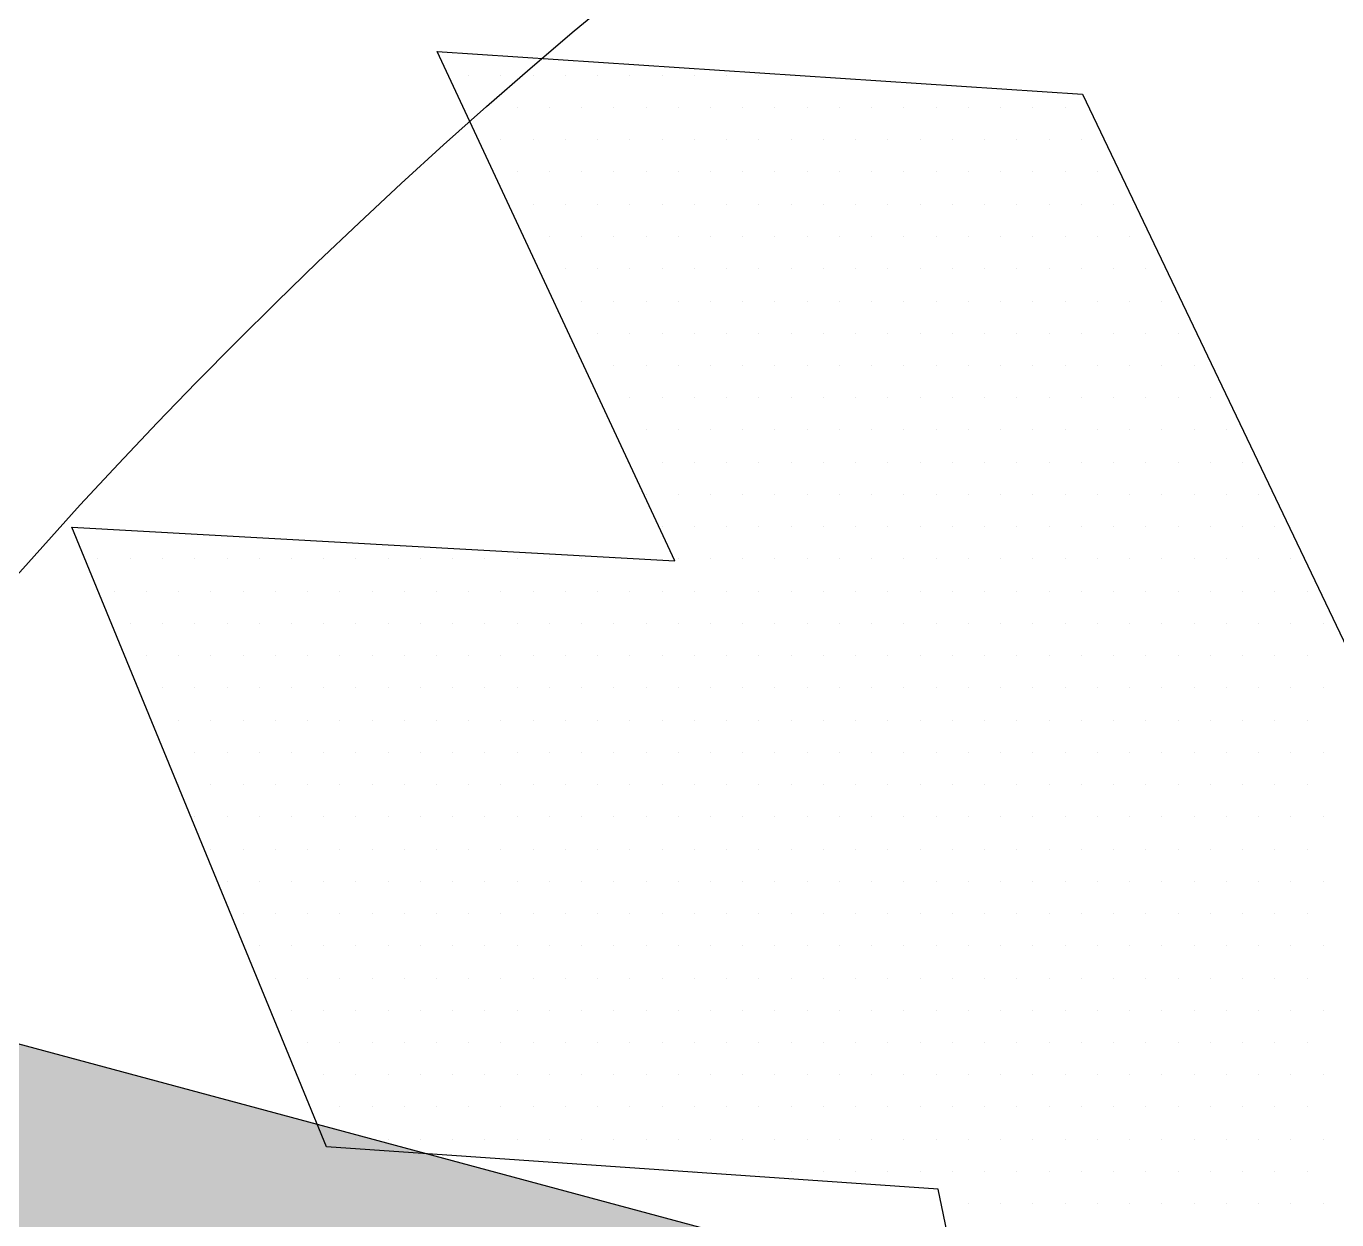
# Model space of a CAD drawing. Header units: metres. Extents: x 9606 to 9900, y 4805 to 4952.
# Drawn here: x 9831.277 to 9831.7245, y 4846.5648 to 4846.9723 of the extents above; entities that cross this region are included whole.
import ezdxf

# ---------------------------------------------------------------- set-up
doc = ezdxf.new("R2010")
doc.units = ezdxf.units.M
doc.header["$LTSCALE"] = 2
doc.linetypes.add('CACHEX2', pattern=[0.75, 0.5, -0.25])
for name, color, linetype in [('CARTOUCHE', 7, 'Continuous'), ('LOGO', 4, 'Continuous'), ('rosace', 7, 'Continuous')]:
    doc.layers.add(name, color=color, linetype=linetype)

# ---------------------------------------------------------------- blocks, each defined once
blk = doc.blocks.new('A$C715108E3')
at = {"layer": 'LOGO', "color": 131}
for p, q in [((-15.6293, -5.0748), (-15.6293, -5.0748)), ((-15.5699, -5.0748), (-15.5699, -5.0748)), ((-15.4785, -5.0748), (-15.4785, -5.0748)), ((-15.3868, -5.0748), (-15.3868, -5.0748)), ((-15.2948, -5.0748), (-15.2948, -5.0748)), ((-15.203, -5.0748), (-15.203, -5.0748)), ((-15.1115, -5.0748), (-15.1115, -5.0748)), ((-15.0197, -5.0748), (-15.0197, -5.0748)), ((-14.9278, -5.0748), (-14.9278, -5.0748)), ((-14.8364, -5.0748), (-14.8364, -5.0748)), ((-14.7445, -5.0748), (-14.7445, -5.0748)), ((-14.6527, -5.0748), (-14.6527, -5.0748)), ((-15.586, -5.1674), (-15.586, -5.1674)), ((-15.5244, -5.1674), (-15.5244, -5.1674)), ((-15.4324, -5.1674), (-15.4324, -5.1674)), ((-15.3411, -5.1674), (-15.3411, -5.1674)), ((-15.2491, -5.1674), (-15.2491, -5.1674)), ((-15.1572, -5.1674), (-15.1572, -5.1674)), ((-15.0654, -5.1674), (-15.0654, -5.1674)), ((-14.9739, -5.1674), (-14.9739, -5.1674)), ((-14.8821, -5.1674), (-14.8821, -5.1674)), ((-14.7903, -5.1674), (-14.7903, -5.1674)), ((-14.6988, -5.1674), (-14.6988, -5.1674)), ((-14.6068, -5.1674), (-14.6068, -5.1674)), ((-14.5152, -5.1674), (-14.5152, -5.1674)), ((-14.4237, -5.1674), (-14.4237, -5.1674)), ((-14.3319, -5.1674), (-14.3319, -5.1674)), ((-14.24, -5.1674), (-14.24, -5.1674)), ((-14.148, -5.1674), (-14.148, -5.1674)), ((-14.0567, -5.1674), (-14.0567, -5.1674)), ((-13.9647, -5.1674), (-13.9647, -5.1674)), ((-13.8727, -5.1674), (-13.8727, -5.1674)), ((-15.5433, -5.2586), (-15.5433, -5.2586)), ((-15.4785, -5.2586), (-15.4785, -5.2586)), ((-15.3868, -5.2586), (-15.3868, -5.2586)), ((-15.2948, -5.2586), (-15.2948, -5.2586)), ((-15.203, -5.2586), (-15.203, -5.2586)), ((-15.1115, -5.2586), (-15.1115, -5.2586)), ((-15.0197, -5.2586), (-15.0197, -5.2586)), ((-14.9278, -5.2586), (-14.9278, -5.2586)), ((-14.8364, -5.2586), (-14.8364, -5.2586)), ((-14.7445, -5.2586), (-14.7445, -5.2586)), ((-14.6527, -5.2586), (-14.6527, -5.2586)), ((-14.5613, -5.2586), (-14.5613, -5.2586)), ((-14.4694, -5.2586), (-14.4694, -5.2586)), ((-14.3776, -5.2586), (-14.3776, -5.2586)), ((-14.2859, -5.2586), (-14.2859, -5.2586)), ((-14.1943, -5.2586), (-14.1943, -5.2586)), ((-14.1023, -5.2586), (-14.1023, -5.2586)), ((-14.0103, -5.2586), (-14.0103, -5.2586)), ((-13.919, -5.2586), (-13.919, -5.2586)), ((-13.827, -5.2586), (-13.827, -5.2586)), ((-15.5009, -5.3499), (-15.5009, -5.3499)), ((-15.4324, -5.3499), (-15.4324, -5.3499)), ((-15.3411, -5.3499), (-15.3411, -5.3499)), ((-15.2491, -5.3499), (-15.2491, -5.3499)), ((-15.1572, -5.3499), (-15.1572, -5.3499)), ((-15.0654, -5.3499), (-15.0654, -5.3499)), ((-14.9739, -5.3499), (-14.9739, -5.3499)), ((-14.8821, -5.3499), (-14.8821, -5.3499)), ((-14.7903, -5.3499), (-14.7903, -5.3499)), ((-14.6988, -5.3499), (-14.6988, -5.3499)), ((-14.6068, -5.3499), (-14.6068, -5.3499)), ((-14.5152, -5.3499), (-14.5152, -5.3499)), ((-14.4237, -5.3499), (-14.4237, -5.3499)), ((-14.3319, -5.3499), (-14.3319, -5.3499)), ((-14.24, -5.3499), (-14.24, -5.3499)), ((-14.148, -5.3499), (-14.148, -5.3499)), ((-14.0567, -5.3499), (-14.0567, -5.3499)), ((-13.9647, -5.3499), (-13.9647, -5.3499)), ((-13.8727, -5.3499), (-13.8727, -5.3499)), ((-13.7814, -5.3499), (-13.7814, -5.3499)), ((-15.4578, -5.4423), (-15.4578, -5.4423)), ((-15.3868, -5.4423), (-15.3868, -5.4423)), ((-15.2948, -5.4423), (-15.2948, -5.4423)), ((-15.203, -5.4423), (-15.203, -5.4423)), ((-15.1115, -5.4423), (-15.1115, -5.4423)), ((-15.0197, -5.4423), (-15.0197, -5.4423)), ((-14.9278, -5.4423), (-14.9278, -5.4423)), ((-14.8364, -5.4423), (-14.8364, -5.4423)), ((-14.7445, -5.4423), (-14.7445, -5.4423)), ((-14.6527, -5.4423), (-14.6527, -5.4423)), ((-14.5613, -5.4423), (-14.5613, -5.4423)), ((-14.4694, -5.4423), (-14.4694, -5.4423)), ((-14.3776, -5.4423), (-14.3776, -5.4423)), ((-14.2859, -5.4423), (-14.2859, -5.4423)), ((-14.1943, -5.4423), (-14.1943, -5.4423)), ((-14.1023, -5.4423), (-14.1023, -5.4423)), ((-14.0103, -5.4423), (-14.0103, -5.4423)), ((-13.919, -5.4423), (-13.919, -5.4423)), ((-13.827, -5.4423), (-13.827, -5.4423)), ((-13.7351, -5.4423), (-13.7351, -5.4423)), ((-15.4151, -5.5336), (-15.4151, -5.5336)), ((-15.3411, -5.5336), (-15.3411, -5.5336)), ((-15.2491, -5.5336), (-15.2491, -5.5336)), ((-15.1572, -5.5336), (-15.1572, -5.5336)), ((-15.0654, -5.5336), (-15.0654, -5.5336)), ((-14.9739, -5.5336), (-14.9739, -5.5336)), ((-14.8821, -5.5336), (-14.8821, -5.5336)), ((-14.7903, -5.5336), (-14.7903, -5.5336)), ((-14.6988, -5.5336), (-14.6988, -5.5336)), ((-14.6068, -5.5336), (-14.6068, -5.5336)), ((-14.5152, -5.5336), (-14.5152, -5.5336)), ((-14.4237, -5.5336), (-14.4237, -5.5336)), ((-14.3319, -5.5336), (-14.3319, -5.5336)), ((-14.24, -5.5336), (-14.24, -5.5336)), ((-14.148, -5.5336), (-14.148, -5.5336)), ((-14.0567, -5.5336), (-14.0567, -5.5336)), ((-13.9647, -5.5336), (-13.9647, -5.5336)), ((-13.8727, -5.5336), (-13.8727, -5.5336)), ((-13.7814, -5.5336), (-13.7814, -5.5336)), ((-13.6894, -5.5336), (-13.6894, -5.5336)), ((-15.3722, -5.625), (-15.3722, -5.625)), ((-15.2948, -5.625), (-15.2948, -5.625)), ((-15.203, -5.625), (-15.203, -5.625)), ((-15.1115, -5.625), (-15.1115, -5.625)), ((-15.0197, -5.625), (-15.0197, -5.625)), ((-14.9278, -5.625), (-14.9278, -5.625)), ((-14.8364, -5.625), (-14.8364, -5.625)), ((-14.7445, -5.625), (-14.7445, -5.625)), ((-14.6527, -5.625), (-14.6527, -5.625)), ((-14.5613, -5.625), (-14.5613, -5.625)), ((-14.4694, -5.625), (-14.4694, -5.625)), ((-14.3776, -5.625), (-14.3776, -5.625)), ((-14.2859, -5.625), (-14.2859, -5.625)), ((-14.1943, -5.625), (-14.1943, -5.625)), ((-14.1023, -5.625), (-14.1023, -5.625)), ((-14.0103, -5.625), (-14.0103, -5.625)), ((-13.919, -5.625), (-13.919, -5.625)), ((-13.827, -5.625), (-13.827, -5.625)), ((-13.7351, -5.625), (-13.7351, -5.625)), ((-13.6439, -5.625), (-13.6439, -5.625)), ((-15.3296, -5.7176), (-15.3296, -5.7176)), ((-15.2491, -5.7176), (-15.2491, -5.7176)), ((-15.1572, -5.7176), (-15.1572, -5.7176)), ((-15.0654, -5.7176), (-15.0654, -5.7176)), ((-14.9739, -5.7176), (-14.9739, -5.7176)), ((-14.8821, -5.7176), (-14.8821, -5.7176)), ((-14.7903, -5.7176), (-14.7903, -5.7176)), ((-14.6988, -5.7176), (-14.6988, -5.7176)), ((-14.6068, -5.7176), (-14.6068, -5.7176)), ((-14.5152, -5.7176), (-14.5152, -5.7176)), ((-14.4237, -5.7176), (-14.4237, -5.7176)), ((-14.3319, -5.7176), (-14.3319, -5.7176)), ((-14.24, -5.7176), (-14.24, -5.7176)), ((-14.148, -5.7176), (-14.148, -5.7176)), ((-14.0567, -5.7176), (-14.0567, -5.7176)), ((-13.9647, -5.7176), (-13.9647, -5.7176)), ((-13.8727, -5.7176), (-13.8727, -5.7176)), ((-13.7814, -5.7176), (-13.7814, -5.7176)), ((-13.6894, -5.7176), (-13.6894, -5.7176)), ((-13.5976, -5.7176), (-13.5976, -5.7176)), ((-15.2865, -5.8089), (-15.2865, -5.8089)), ((-15.203, -5.8089), (-15.203, -5.8089)), ((-15.1115, -5.8089), (-15.1115, -5.8089)), ((-15.0197, -5.8089), (-15.0197, -5.8089)), ((-14.9278, -5.8089), (-14.9278, -5.8089)), ((-14.8364, -5.8089), (-14.8364, -5.8089)), ((-14.7445, -5.8089), (-14.7445, -5.8089)), ((-14.6527, -5.8089), (-14.6527, -5.8089)), ((-14.5613, -5.8089), (-14.5613, -5.8089)), ((-14.4694, -5.8089), (-14.4694, -5.8089)), ((-14.3776, -5.8089), (-14.3776, -5.8089)), ((-14.2859, -5.8089), (-14.2859, -5.8089)), ((-14.1943, -5.8089), (-14.1943, -5.8089)), ((-14.1023, -5.8089), (-14.1023, -5.8089)), ((-14.0103, -5.8089), (-14.0103, -5.8089)), ((-13.919, -5.8089), (-13.919, -5.8089)), ((-13.827, -5.8089), (-13.827, -5.8089)), ((-13.7351, -5.8089), (-13.7351, -5.8089)), ((-13.6439, -5.8089), (-13.6439, -5.8089)), ((-13.5518, -5.8089), (-13.5518, -5.8089)), ((-15.2438, -5.9005), (-15.2438, -5.9005)), ((-15.1572, -5.9005), (-15.1572, -5.9005)), ((-15.0654, -5.9005), (-15.0654, -5.9005)), ((-14.9739, -5.9005), (-14.9739, -5.9005)), ((-14.8821, -5.9005), (-14.8821, -5.9005)), ((-14.7903, -5.9005), (-14.7903, -5.9005)), ((-14.6988, -5.9005), (-14.6988, -5.9005)), ((-14.6068, -5.9005), (-14.6068, -5.9005)), ((-14.5152, -5.9005), (-14.5152, -5.9005)), ((-14.4237, -5.9005), (-14.4237, -5.9005)), ((-14.3319, -5.9005), (-14.3319, -5.9005)), ((-14.24, -5.9005), (-14.24, -5.9005)), ((-14.148, -5.9005), (-14.148, -5.9005)), ((-14.0567, -5.9005), (-14.0567, -5.9005)), ((-13.9647, -5.9005), (-13.9647, -5.9005)), ((-13.8727, -5.9005), (-13.8727, -5.9005)), ((-13.7814, -5.9005), (-13.7814, -5.9005)), ((-13.6894, -5.9005), (-13.6894, -5.9005)), ((-13.5976, -5.9005), (-13.5976, -5.9005)), ((-13.5061, -5.9005), (-13.5061, -5.9005)), ((-15.2007, -5.9927), (-15.2007, -5.9927)), ((-15.1115, -5.9927), (-15.1115, -5.9927)), ((-15.0197, -5.9927), (-15.0197, -5.9927)), ((-14.9278, -5.9927), (-14.9278, -5.9927)), ((-14.8364, -5.9927), (-14.8364, -5.9927)), ((-14.7445, -5.9927), (-14.7445, -5.9927)), ((-14.6527, -5.9927), (-14.6527, -5.9927)), ((-14.5613, -5.9927), (-14.5613, -5.9927)), ((-14.4694, -5.9927), (-14.4694, -5.9927)), ((-14.3776, -5.9927), (-14.3776, -5.9927)), ((-14.2859, -5.9927), (-14.2859, -5.9927)), ((-14.1943, -5.9927), (-14.1943, -5.9927)), ((-14.1023, -5.9927), (-14.1023, -5.9927)), ((-14.0103, -5.9927), (-14.0103, -5.9927)), ((-13.919, -5.9927), (-13.919, -5.9927)), ((-13.827, -5.9927), (-13.827, -5.9927)), ((-13.7351, -5.9927), (-13.7351, -5.9927)), ((-13.6439, -5.9927), (-13.6439, -5.9927)), ((-13.5518, -5.9927), (-13.5518, -5.9927)), ((-13.46, -5.9927), (-13.46, -5.9927)), ((-15.1584, -6.0842), (-15.1584, -6.0842)), ((-15.1572, -6.0842), (-15.1572, -6.0842)), ((-15.0654, -6.0842), (-15.0654, -6.0842)), ((-14.9739, -6.0842), (-14.9739, -6.0842)), ((-14.8821, -6.0842), (-14.8821, -6.0842)), ((-14.7903, -6.0842), (-14.7903, -6.0842)), ((-14.6988, -6.0842), (-14.6988, -6.0842)), ((-14.6068, -6.0842), (-14.6068, -6.0842)), ((-14.5152, -6.0842), (-14.5152, -6.0842)), ((-14.4237, -6.0842), (-14.4237, -6.0842)), ((-14.3319, -6.0842), (-14.3319, -6.0842)), ((-14.24, -6.0842), (-14.24, -6.0842)), ((-14.148, -6.0842), (-14.148, -6.0842)), ((-14.0567, -6.0842), (-14.0567, -6.0842)), ((-13.9647, -6.0842), (-13.9647, -6.0842)), ((-13.8727, -6.0842), (-13.8727, -6.0842)), ((-13.7814, -6.0842), (-13.7814, -6.0842)), ((-13.6894, -6.0842), (-13.6894, -6.0842)), ((-13.5976, -6.0842), (-13.5976, -6.0842)), ((-13.5061, -6.0842), (-13.5061, -6.0842)), ((-13.4143, -6.0842), (-13.4143, -6.0842)), ((-15.1154, -6.1755), (-15.1154, -6.1755)), ((-15.1115, -6.1755), (-15.1115, -6.1755)), ((-15.0197, -6.1755), (-15.0197, -6.1755)), ((-14.9278, -6.1755), (-14.9278, -6.1755)), ((-14.8364, -6.1755), (-14.8364, -6.1755)), ((-14.7445, -6.1755), (-14.7445, -6.1755)), ((-14.6527, -6.1755), (-14.6527, -6.1755)), ((-14.5613, -6.1755), (-14.5613, -6.1755)), ((-14.4694, -6.1755), (-14.4694, -6.1755)), ((-14.3776, -6.1755), (-14.3776, -6.1755)), ((-14.2859, -6.1755), (-14.2859, -6.1755)), ((-14.1943, -6.1755), (-14.1943, -6.1755)), ((-14.1023, -6.1755), (-14.1023, -6.1755)), ((-14.0103, -6.1755), (-14.0103, -6.1755)), ((-13.919, -6.1755), (-13.919, -6.1755)), ((-13.827, -6.1755), (-13.827, -6.1755)), ((-13.7351, -6.1755), (-13.7351, -6.1755)), ((-13.6439, -6.1755), (-13.6439, -6.1755)), ((-13.5518, -6.1755), (-13.5518, -6.1755)), ((-13.46, -6.1755), (-13.46, -6.1755)), ((-13.3686, -6.1755), (-13.3686, -6.1755)), ((-15.0725, -6.2678), (-15.0725, -6.2678)), ((-15.0654, -6.2678), (-15.0654, -6.2678)), ((-14.9739, -6.2678), (-14.9739, -6.2678)), ((-14.8821, -6.2678), (-14.8821, -6.2678)), ((-14.7903, -6.2678), (-14.7903, -6.2678)), ((-14.6988, -6.2678), (-14.6988, -6.2678)), ((-14.6068, -6.2678), (-14.6068, -6.2678)), ((-14.5152, -6.2678), (-14.5152, -6.2678)), ((-14.4237, -6.2678), (-14.4237, -6.2678)), ((-14.3319, -6.2678), (-14.3319, -6.2678)), ((-14.24, -6.2678), (-14.24, -6.2678)), ((-14.148, -6.2678), (-14.148, -6.2678)), ((-14.0567, -6.2678), (-14.0567, -6.2678)), ((-13.9647, -6.2678), (-13.9647, -6.2678)), ((-13.8727, -6.2678), (-13.8727, -6.2678)), ((-13.7814, -6.2678), (-13.7814, -6.2678)), ((-13.6894, -6.2678), (-13.6894, -6.2678)), ((-13.5976, -6.2678), (-13.5976, -6.2678)), ((-13.5061, -6.2678), (-13.5061, -6.2678)), ((-13.4143, -6.2678), (-13.4143, -6.2678)), ((-13.3225, -6.2678), (-13.3225, -6.2678)), ((-15.0294, -6.3593), (-15.0294, -6.3593)), ((-15.0197, -6.3593), (-15.0197, -6.3593)), ((-14.9278, -6.3593), (-14.9278, -6.3593)), ((-14.8364, -6.3593), (-14.8364, -6.3593)), ((-14.7445, -6.3593), (-14.7445, -6.3593)), ((-14.6527, -6.3593), (-14.6527, -6.3593)), ((-14.5613, -6.3593), (-14.5613, -6.3593)), ((-14.4694, -6.3593), (-14.4694, -6.3593)), ((-14.3776, -6.3593), (-14.3776, -6.3593)), ((-14.2859, -6.3593), (-14.2859, -6.3593)), ((-14.1943, -6.3593), (-14.1943, -6.3593)), ((-14.1023, -6.3593), (-14.1023, -6.3593)), ((-14.0103, -6.3593), (-14.0103, -6.3593)), ((-13.919, -6.3593), (-13.919, -6.3593)), ((-13.827, -6.3593), (-13.827, -6.3593)), ((-13.7351, -6.3593), (-13.7351, -6.3593)), ((-13.6439, -6.3593), (-13.6439, -6.3593)), ((-13.5518, -6.3593), (-13.5518, -6.3593)), ((-13.46, -6.3593), (-13.46, -6.3593)), ((-13.3686, -6.3593), (-13.3686, -6.3593)), ((-13.2767, -6.3593), (-13.2767, -6.3593)), ((-16.6625, -6.4506), (-16.6625, -6.4506)), ((-16.625, -6.4506), (-16.625, -6.4506)), ((-16.5336, -6.4506), (-16.5336, -6.4506)), ((-16.4418, -6.4506), (-16.4418, -6.4506)), ((-16.3497, -6.4506), (-16.3497, -6.4506)), ((-16.2577, -6.4506), (-16.2577, -6.4506)), ((-16.1666, -6.4506), (-16.1666, -6.4506)), ((-16.0746, -6.4506), (-16.0746, -6.4506)), ((-15.983, -6.4506), (-15.983, -6.4506)), ((-15.8913, -6.4506), (-15.8913, -6.4506)), ((-15.7997, -6.4506), (-15.7997, -6.4506)), ((-15.7077, -6.4506), (-15.7077, -6.4506)), ((-15.616, -6.4506), (-15.616, -6.4506)), ((-15.5244, -6.4506), (-15.5244, -6.4506)), ((-15.4324, -6.4506), (-15.4324, -6.4506)), ((-15.3411, -6.4506), (-15.3411, -6.4506)), ((-15.2491, -6.4506), (-15.2491, -6.4506)), ((-15.1572, -6.4506), (-15.1572, -6.4506)), ((-14.9863, -6.4506), (-14.9863, -6.4506)), ((-14.9739, -6.4506), (-14.9739, -6.4506)), ((-14.8821, -6.4506), (-14.8821, -6.4506)), ((-14.7903, -6.4506), (-14.7903, -6.4506)), ((-14.6988, -6.4506), (-14.6988, -6.4506)), ((-14.6068, -6.4506), (-14.6068, -6.4506)), ((-14.5152, -6.4506), (-14.5152, -6.4506)), ((-14.4237, -6.4506), (-14.4237, -6.4506)), ((-14.3319, -6.4506), (-14.3319, -6.4506)), ((-14.24, -6.4506), (-14.24, -6.4506)), ((-14.148, -6.4506), (-14.148, -6.4506)), ((-14.0567, -6.4506), (-14.0567, -6.4506)), ((-13.9647, -6.4506), (-13.9647, -6.4506)), ((-13.8727, -6.4506), (-13.8727, -6.4506)), ((-13.7814, -6.4506), (-13.7814, -6.4506)), ((-13.6894, -6.4506), (-13.6894, -6.4506)), ((-13.5976, -6.4506), (-13.5976, -6.4506)), ((-13.5061, -6.4506), (-13.5061, -6.4506)), ((-13.4143, -6.4506), (-13.4143, -6.4506)), ((-13.3225, -6.4506), (-13.3225, -6.4506)), ((-13.231, -6.4506), (-13.231, -6.4506)), ((-16.6243, -6.5432), (-16.6243, -6.5432)), ((-16.5793, -6.5432), (-16.5793, -6.5432)), ((-16.4875, -6.5432), (-16.4875, -6.5432)), ((-16.3955, -6.5432), (-16.3955, -6.5432)), ((-16.3042, -6.5432), (-16.3042, -6.5432)), ((-16.2122, -6.5432), (-16.2122, -6.5432)), ((-16.1205, -6.5432), (-16.1205, -6.5432)), ((-16.0289, -6.5432), (-16.0289, -6.5432)), ((-15.9369, -6.5432), (-15.9369, -6.5432)), ((-15.8452, -6.5432), (-15.8452, -6.5432)), ((-15.7536, -6.5432), (-15.7536, -6.5432)), ((-15.6619, -6.5432), (-15.6619, -6.5432)), ((-15.5699, -6.5432), (-15.5699, -6.5432)), ((-15.4785, -6.5432), (-15.4785, -6.5432)), ((-15.3868, -6.5432), (-15.3868, -6.5432)), ((-15.2948, -6.5432), (-15.2948, -6.5432)), ((-15.203, -6.5432), (-15.203, -6.5432)), ((-15.1115, -6.5432), (-15.1115, -6.5432)), ((-15.0197, -6.5432), (-15.0197, -6.5432)), ((-14.9278, -6.5432), (-14.9278, -6.5432)), ((-14.8364, -6.5432), (-14.8364, -6.5432)), ((-14.7445, -6.5432), (-14.7445, -6.5432)), ((-14.6527, -6.5432), (-14.6527, -6.5432)), ((-14.5613, -6.5432), (-14.5613, -6.5432)), ((-14.4694, -6.5432), (-14.4694, -6.5432)), ((-14.3776, -6.5432), (-14.3776, -6.5432)), ((-14.2859, -6.5432), (-14.2859, -6.5432)), ((-14.1943, -6.5432), (-14.1943, -6.5432)), ((-14.1023, -6.5432), (-14.1023, -6.5432)), ((-14.0103, -6.5432), (-14.0103, -6.5432)), ((-13.919, -6.5432), (-13.919, -6.5432)), ((-13.827, -6.5432), (-13.827, -6.5432)), ((-13.7351, -6.5432), (-13.7351, -6.5432)), ((-13.6439, -6.5432), (-13.6439, -6.5432)), ((-13.5518, -6.5432), (-13.5518, -6.5432)), ((-13.46, -6.5432), (-13.46, -6.5432)), ((-13.3686, -6.5432), (-13.3686, -6.5432)), ((-13.2767, -6.5432), (-13.2767, -6.5432)), ((-13.1849, -6.5432), (-13.1849, -6.5432)), ((-16.5868, -6.6344), (-16.5868, -6.6344)), ((-16.5336, -6.6344), (-16.5336, -6.6344)), ((-16.4418, -6.6344), (-16.4418, -6.6344)), ((-16.3497, -6.6344), (-16.3497, -6.6344)), ((-16.2577, -6.6344), (-16.2577, -6.6344)), ((-16.1666, -6.6344), (-16.1666, -6.6344)), ((-16.0746, -6.6344), (-16.0746, -6.6344)), ((-15.983, -6.6344), (-15.983, -6.6344)), ((-15.8913, -6.6344), (-15.8913, -6.6344)), ((-15.7997, -6.6344), (-15.7997, -6.6344)), ((-15.7077, -6.6344), (-15.7077, -6.6344)), ((-15.616, -6.6344), (-15.616, -6.6344)), ((-15.5244, -6.6344), (-15.5244, -6.6344)), ((-15.4324, -6.6344), (-15.4324, -6.6344)), ((-15.3411, -6.6344), (-15.3411, -6.6344)), ((-15.2491, -6.6344), (-15.2491, -6.6344)), ((-15.1572, -6.6344), (-15.1572, -6.6344)), ((-15.0654, -6.6344), (-15.0654, -6.6344)), ((-14.9739, -6.6344), (-14.9739, -6.6344)), ((-14.8821, -6.6344), (-14.8821, -6.6344)), ((-14.7903, -6.6344), (-14.7903, -6.6344)), ((-14.6988, -6.6344), (-14.6988, -6.6344)), ((-14.6068, -6.6344), (-14.6068, -6.6344)), ((-14.5152, -6.6344), (-14.5152, -6.6344)), ((-14.4237, -6.6344), (-14.4237, -6.6344)), ((-14.3319, -6.6344), (-14.3319, -6.6344)), ((-14.24, -6.6344), (-14.24, -6.6344)), ((-14.148, -6.6344), (-14.148, -6.6344)), ((-14.0567, -6.6344), (-14.0567, -6.6344)), ((-13.9647, -6.6344), (-13.9647, -6.6344)), ((-13.8727, -6.6344), (-13.8727, -6.6344)), ((-13.7814, -6.6344), (-13.7814, -6.6344)), ((-13.6894, -6.6344), (-13.6894, -6.6344)), ((-13.5976, -6.6344), (-13.5976, -6.6344)), ((-13.5061, -6.6344), (-13.5061, -6.6344)), ((-13.4143, -6.6344), (-13.4143, -6.6344)), ((-13.3225, -6.6344), (-13.3225, -6.6344)), ((-13.231, -6.6344), (-13.231, -6.6344)), ((-13.1392, -6.6344), (-13.1392, -6.6344)), ((-16.5493, -6.7259), (-16.5493, -6.7259)), ((-16.4875, -6.7259), (-16.4875, -6.7259)), ((-16.3955, -6.7259), (-16.3955, -6.7259)), ((-16.3042, -6.7259), (-16.3042, -6.7259)), ((-16.2122, -6.7259), (-16.2122, -6.7259)), ((-16.1205, -6.7259), (-16.1205, -6.7259)), ((-16.0289, -6.7259), (-16.0289, -6.7259)), ((-15.9369, -6.7259), (-15.9369, -6.7259)), ((-15.8452, -6.7259), (-15.8452, -6.7259)), ((-15.7536, -6.7259), (-15.7536, -6.7259)), ((-15.6619, -6.7259), (-15.6619, -6.7259)), ((-15.5699, -6.7259), (-15.5699, -6.7259)), ((-15.4785, -6.7259), (-15.4785, -6.7259)), ((-15.3868, -6.7259), (-15.3868, -6.7259)), ((-15.2948, -6.7259), (-15.2948, -6.7259)), ((-15.203, -6.7259), (-15.203, -6.7259)), ((-15.1115, -6.7259), (-15.1115, -6.7259)), ((-15.0197, -6.7259), (-15.0197, -6.7259)), ((-14.9278, -6.7259), (-14.9278, -6.7259)), ((-14.8364, -6.7259), (-14.8364, -6.7259)), ((-14.7445, -6.7259), (-14.7445, -6.7259)), ((-14.6527, -6.7259), (-14.6527, -6.7259)), ((-14.5613, -6.7259), (-14.5613, -6.7259)), ((-14.4694, -6.7259), (-14.4694, -6.7259)), ((-14.3776, -6.7259), (-14.3776, -6.7259)), ((-14.2859, -6.7259), (-14.2859, -6.7259)), ((-14.1943, -6.7259), (-14.1943, -6.7259)), ((-14.1023, -6.7259), (-14.1023, -6.7259)), ((-14.0103, -6.7259), (-14.0103, -6.7259)), ((-13.919, -6.7259), (-13.919, -6.7259)), ((-13.827, -6.7259), (-13.827, -6.7259)), ((-13.7351, -6.7259), (-13.7351, -6.7259)), ((-13.6439, -6.7259), (-13.6439, -6.7259)), ((-13.5518, -6.7259), (-13.5518, -6.7259)), ((-13.46, -6.7259), (-13.46, -6.7259)), ((-13.3686, -6.7259), (-13.3686, -6.7259)), ((-13.2767, -6.7259), (-13.2767, -6.7259)), ((-13.1849, -6.7259), (-13.1849, -6.7259)), ((-16.5115, -6.8181), (-16.5115, -6.8181)), ((-16.4418, -6.8181), (-16.4418, -6.8181)), ((-16.3497, -6.8181), (-16.3497, -6.8181)), ((-16.2577, -6.8181), (-16.2577, -6.8181)), ((-16.1666, -6.8181), (-16.1666, -6.8181)), ((-16.0746, -6.8181), (-16.0746, -6.8181)), ((-15.983, -6.8181), (-15.983, -6.8181)), ((-15.8913, -6.8181), (-15.8913, -6.8181)), ((-15.7997, -6.8181), (-15.7997, -6.8181)), ((-15.7077, -6.8181), (-15.7077, -6.8181)), ((-15.616, -6.8181), (-15.616, -6.8181)), ((-15.5244, -6.8181), (-15.5244, -6.8181)), ((-15.4324, -6.8181), (-15.4324, -6.8181)), ((-15.3411, -6.8181), (-15.3411, -6.8181)), ((-15.2491, -6.8181), (-15.2491, -6.8181)), ((-15.1572, -6.8181), (-15.1572, -6.8181)), ((-15.0654, -6.8181), (-15.0654, -6.8181)), ((-14.9739, -6.8181), (-14.9739, -6.8181)), ((-14.8821, -6.8181), (-14.8821, -6.8181)), ((-14.7903, -6.8181), (-14.7903, -6.8181)), ((-14.6988, -6.8181), (-14.6988, -6.8181)), ((-14.6068, -6.8181), (-14.6068, -6.8181)), ((-14.5152, -6.8181), (-14.5152, -6.8181)), ((-14.4237, -6.8181), (-14.4237, -6.8181)), ((-14.3319, -6.8181), (-14.3319, -6.8181)), ((-14.24, -6.8181), (-14.24, -6.8181)), ((-14.148, -6.8181), (-14.148, -6.8181)), ((-14.0567, -6.8181), (-14.0567, -6.8181)), ((-13.9647, -6.8181), (-13.9647, -6.8181)), ((-13.8727, -6.8181), (-13.8727, -6.8181)), ((-13.7814, -6.8181), (-13.7814, -6.8181)), ((-13.6894, -6.8181), (-13.6894, -6.8181)), ((-13.5976, -6.8181), (-13.5976, -6.8181)), ((-13.5061, -6.8181), (-13.5061, -6.8181)), ((-13.4143, -6.8181), (-13.4143, -6.8181)), ((-13.3225, -6.8181), (-13.3225, -6.8181)), ((-13.231, -6.8181), (-13.231, -6.8181)), ((-13.1392, -6.8181), (-13.1392, -6.8181)), ((-16.4736, -6.9095), (-16.4736, -6.9095)), ((-16.3955, -6.9095), (-16.3955, -6.9095)), ((-16.3042, -6.9095), (-16.3042, -6.9095)), ((-16.2122, -6.9095), (-16.2122, -6.9095)), ((-16.1205, -6.9095), (-16.1205, -6.9095)), ((-16.0289, -6.9095), (-16.0289, -6.9095)), ((-15.9369, -6.9095), (-15.9369, -6.9095)), ((-15.8452, -6.9095), (-15.8452, -6.9095)), ((-15.7536, -6.9095), (-15.7536, -6.9095)), ((-15.6619, -6.9095), (-15.6619, -6.9095)), ((-15.5699, -6.9095), (-15.5699, -6.9095)), ((-15.4785, -6.9095), (-15.4785, -6.9095)), ((-15.3868, -6.9095), (-15.3868, -6.9095)), ((-15.2948, -6.9095), (-15.2948, -6.9095)), ((-15.203, -6.9095), (-15.203, -6.9095)), ((-15.1115, -6.9095), (-15.1115, -6.9095)), ((-15.0197, -6.9095), (-15.0197, -6.9095)), ((-14.9278, -6.9095), (-14.9278, -6.9095)), ((-14.8364, -6.9095), (-14.8364, -6.9095)), ((-14.7445, -6.9095), (-14.7445, -6.9095)), ((-14.6527, -6.9095), (-14.6527, -6.9095)), ((-14.5613, -6.9095), (-14.5613, -6.9095)), ((-14.4694, -6.9095), (-14.4694, -6.9095)), ((-14.3776, -6.9095), (-14.3776, -6.9095)), ((-14.2859, -6.9095), (-14.2859, -6.9095)), ((-14.1943, -6.9095), (-14.1943, -6.9095)), ((-14.1023, -6.9095), (-14.1023, -6.9095)), ((-14.0103, -6.9095), (-14.0103, -6.9095)), ((-13.919, -6.9095), (-13.919, -6.9095)), ((-13.827, -6.9095), (-13.827, -6.9095)), ((-13.7351, -6.9095), (-13.7351, -6.9095)), ((-13.6439, -6.9095), (-13.6439, -6.9095)), ((-13.5518, -6.9095), (-13.5518, -6.9095)), ((-13.46, -6.9095), (-13.46, -6.9095)), ((-13.3686, -6.9095), (-13.3686, -6.9095)), ((-13.2767, -6.9095), (-13.2767, -6.9095)), ((-13.1849, -6.9095), (-13.1849, -6.9095)), ((-16.4358, -7.0019), (-16.4358, -7.0019)), ((-16.3497, -7.0019), (-16.3497, -7.0019)), ((-16.2577, -7.0019), (-16.2577, -7.0019)), ((-16.1666, -7.0019), (-16.1666, -7.0019)), ((-16.0746, -7.0019), (-16.0746, -7.0019)), ((-15.983, -7.0019), (-15.983, -7.0019)), ((-15.8913, -7.0019), (-15.8913, -7.0019)), ((-15.7997, -7.0019), (-15.7997, -7.0019)), ((-15.7077, -7.0019), (-15.7077, -7.0019)), ((-15.616, -7.0019), (-15.616, -7.0019)), ((-15.5244, -7.0019), (-15.5244, -7.0019)), ((-15.4324, -7.0019), (-15.4324, -7.0019)), ((-15.3411, -7.0019), (-15.3411, -7.0019)), ((-15.2491, -7.0019), (-15.2491, -7.0019)), ((-15.1572, -7.0019), (-15.1572, -7.0019)), ((-15.0654, -7.0019), (-15.0654, -7.0019)), ((-14.9739, -7.0019), (-14.9739, -7.0019)), ((-14.8821, -7.0019), (-14.8821, -7.0019)), ((-14.7903, -7.0019), (-14.7903, -7.0019)), ((-14.6988, -7.0019), (-14.6988, -7.0019)), ((-14.6068, -7.0019), (-14.6068, -7.0019)), ((-14.5152, -7.0019), (-14.5152, -7.0019)), ((-14.4237, -7.0019), (-14.4237, -7.0019)), ((-14.3319, -7.0019), (-14.3319, -7.0019)), ((-14.24, -7.0019), (-14.24, -7.0019)), ((-14.148, -7.0019), (-14.148, -7.0019)), ((-14.0567, -7.0019), (-14.0567, -7.0019)), ((-13.9647, -7.0019), (-13.9647, -7.0019)), ((-13.8727, -7.0019), (-13.8727, -7.0019)), ((-13.7814, -7.0019), (-13.7814, -7.0019)), ((-13.6894, -7.0019), (-13.6894, -7.0019)), ((-13.5976, -7.0019), (-13.5976, -7.0019)), ((-13.5061, -7.0019), (-13.5061, -7.0019)), ((-13.4143, -7.0019), (-13.4143, -7.0019)), ((-13.3225, -7.0019), (-13.3225, -7.0019)), ((-13.231, -7.0019), (-13.231, -7.0019)), ((-13.1392, -7.0019), (-13.1392, -7.0019)), ((-16.3981, -7.0932), (-16.3981, -7.0932)), ((-16.3955, -7.0932), (-16.3955, -7.0932)), ((-16.3042, -7.0932), (-16.3042, -7.0932)), ((-16.2122, -7.0932), (-16.2122, -7.0932)), ((-16.1205, -7.0932), (-16.1205, -7.0932)), ((-16.0289, -7.0932), (-16.0289, -7.0932)), ((-15.9369, -7.0932), (-15.9369, -7.0932)), ((-15.8452, -7.0932), (-15.8452, -7.0932)), ((-15.7536, -7.0932), (-15.7536, -7.0932)), ((-15.6619, -7.0932), (-15.6619, -7.0932)), ((-15.5699, -7.0932), (-15.5699, -7.0932)), ((-15.4785, -7.0932), (-15.4785, -7.0932)), ((-15.3868, -7.0932), (-15.3868, -7.0932)), ((-15.2948, -7.0932), (-15.2948, -7.0932)), ((-15.203, -7.0932), (-15.203, -7.0932)), ((-15.1115, -7.0932), (-15.1115, -7.0932)), ((-15.0197, -7.0932), (-15.0197, -7.0932)), ((-14.9278, -7.0932), (-14.9278, -7.0932)), ((-14.8364, -7.0932), (-14.8364, -7.0932)), ((-14.7445, -7.0932), (-14.7445, -7.0932)), ((-14.6527, -7.0932), (-14.6527, -7.0932)), ((-14.5613, -7.0932), (-14.5613, -7.0932)), ((-14.4694, -7.0932), (-14.4694, -7.0932)), ((-14.3776, -7.0932), (-14.3776, -7.0932)), ((-14.2859, -7.0932), (-14.2859, -7.0932)), ((-14.1943, -7.0932), (-14.1943, -7.0932)), ((-14.1023, -7.0932), (-14.1023, -7.0932)), ((-14.0103, -7.0932), (-14.0103, -7.0932)), ((-13.919, -7.0932), (-13.919, -7.0932)), ((-13.827, -7.0932), (-13.827, -7.0932)), ((-13.7351, -7.0932), (-13.7351, -7.0932)), ((-13.6439, -7.0932), (-13.6439, -7.0932)), ((-13.5518, -7.0932), (-13.5518, -7.0932)), ((-13.46, -7.0932), (-13.46, -7.0932)), ((-13.3686, -7.0932), (-13.3686, -7.0932)), ((-13.2767, -7.0932), (-13.2767, -7.0932)), ((-13.1849, -7.0932), (-13.1849, -7.0932)), ((-16.3608, -7.1847), (-16.3608, -7.1847)), ((-16.3497, -7.1847), (-16.3497, -7.1847)), ((-16.2577, -7.1847), (-16.2577, -7.1847)), ((-16.1666, -7.1847), (-16.1666, -7.1847)), ((-16.0746, -7.1847), (-16.0746, -7.1847)), ((-15.983, -7.1847), (-15.983, -7.1847)), ((-15.8913, -7.1847), (-15.8913, -7.1847)), ((-15.7997, -7.1847), (-15.7997, -7.1847)), ((-15.7077, -7.1847), (-15.7077, -7.1847)), ((-15.616, -7.1847), (-15.616, -7.1847)), ((-15.5244, -7.1847), (-15.5244, -7.1847)), ((-15.4324, -7.1847), (-15.4324, -7.1847)), ((-15.3411, -7.1847), (-15.3411, -7.1847)), ((-15.2491, -7.1847), (-15.2491, -7.1847)), ((-15.1572, -7.1847), (-15.1572, -7.1847)), ((-15.0654, -7.1847), (-15.0654, -7.1847)), ((-14.9739, -7.1847), (-14.9739, -7.1847)), ((-14.8821, -7.1847), (-14.8821, -7.1847)), ((-14.7903, -7.1847), (-14.7903, -7.1847)), ((-14.6988, -7.1847), (-14.6988, -7.1847)), ((-14.6068, -7.1847), (-14.6068, -7.1847)), ((-14.5152, -7.1847), (-14.5152, -7.1847)), ((-14.4237, -7.1847), (-14.4237, -7.1847)), ((-14.3319, -7.1847), (-14.3319, -7.1847)), ((-14.24, -7.1847), (-14.24, -7.1847)), ((-14.148, -7.1847), (-14.148, -7.1847)), ((-14.0567, -7.1847), (-14.0567, -7.1847)), ((-13.9647, -7.1847), (-13.9647, -7.1847)), ((-13.8727, -7.1847), (-13.8727, -7.1847)), ((-13.7814, -7.1847), (-13.7814, -7.1847)), ((-13.6894, -7.1847), (-13.6894, -7.1847)), ((-13.5976, -7.1847), (-13.5976, -7.1847)), ((-13.5061, -7.1847), (-13.5061, -7.1847)), ((-13.4143, -7.1847), (-13.4143, -7.1847)), ((-13.3225, -7.1847), (-13.3225, -7.1847)), ((-13.231, -7.1847), (-13.231, -7.1847)), ((-13.1392, -7.1847), (-13.1392, -7.1847)), ((-16.3226, -7.2773), (-16.3226, -7.2773)), ((-16.3042, -7.2773), (-16.3042, -7.2773)), ((-16.2122, -7.2773), (-16.2122, -7.2773)), ((-16.1205, -7.2773), (-16.1205, -7.2773)), ((-16.0289, -7.2773), (-16.0289, -7.2773)), ((-15.9369, -7.2773), (-15.9369, -7.2773)), ((-15.8452, -7.2773), (-15.8452, -7.2773)), ((-15.7536, -7.2773), (-15.7536, -7.2773)), ((-15.6619, -7.2773), (-15.6619, -7.2773)), ((-15.5699, -7.2773), (-15.5699, -7.2773)), ((-15.4785, -7.2773), (-15.4785, -7.2773)), ((-15.3868, -7.2773), (-15.3868, -7.2773)), ((-15.2948, -7.2773), (-15.2948, -7.2773)), ((-15.203, -7.2773), (-15.203, -7.2773)), ((-15.1115, -7.2773), (-15.1115, -7.2773)), ((-15.0197, -7.2773), (-15.0197, -7.2773)), ((-14.9278, -7.2773), (-14.9278, -7.2773)), ((-14.8364, -7.2773), (-14.8364, -7.2773)), ((-14.7445, -7.2773), (-14.7445, -7.2773)), ((-14.6527, -7.2773), (-14.6527, -7.2773)), ((-14.5613, -7.2773), (-14.5613, -7.2773)), ((-14.4694, -7.2773), (-14.4694, -7.2773)), ((-14.3776, -7.2773), (-14.3776, -7.2773)), ((-14.2859, -7.2773), (-14.2859, -7.2773)), ((-14.1943, -7.2773), (-14.1943, -7.2773)), ((-14.1023, -7.2773), (-14.1023, -7.2773)), ((-14.0103, -7.2773), (-14.0103, -7.2773)), ((-13.919, -7.2773), (-13.919, -7.2773)), ((-13.827, -7.2773), (-13.827, -7.2773)), ((-13.7351, -7.2773), (-13.7351, -7.2773)), ((-13.6439, -7.2773), (-13.6439, -7.2773)), ((-13.5518, -7.2773), (-13.5518, -7.2773)), ((-13.46, -7.2773), (-13.46, -7.2773)), ((-13.3686, -7.2773), (-13.3686, -7.2773)), ((-13.2767, -7.2773), (-13.2767, -7.2773)), ((-13.1849, -7.2773), (-13.1849, -7.2773)), ((-16.2851, -7.3685), (-16.2851, -7.3685)), ((-16.2577, -7.3685), (-16.2577, -7.3685)), ((-16.1666, -7.3685), (-16.1666, -7.3685)), ((-16.0746, -7.3685), (-16.0746, -7.3685)), ((-15.983, -7.3685), (-15.983, -7.3685)), ((-15.8913, -7.3685), (-15.8913, -7.3685)), ((-15.7997, -7.3685), (-15.7997, -7.3685)), ((-15.7077, -7.3685), (-15.7077, -7.3685)), ((-15.616, -7.3685), (-15.616, -7.3685)), ((-15.5244, -7.3685), (-15.5244, -7.3685)), ((-15.4324, -7.3685), (-15.4324, -7.3685)), ((-15.3411, -7.3685), (-15.3411, -7.3685)), ((-15.2491, -7.3685), (-15.2491, -7.3685)), ((-15.1572, -7.3685), (-15.1572, -7.3685)), ((-15.0654, -7.3685), (-15.0654, -7.3685)), ((-14.9739, -7.3685), (-14.9739, -7.3685)), ((-14.8821, -7.3685), (-14.8821, -7.3685)), ((-14.7903, -7.3685), (-14.7903, -7.3685)), ((-14.6988, -7.3685), (-14.6988, -7.3685)), ((-14.6068, -7.3685), (-14.6068, -7.3685)), ((-14.5152, -7.3685), (-14.5152, -7.3685)), ((-14.4237, -7.3685), (-14.4237, -7.3685)), ((-14.3319, -7.3685), (-14.3319, -7.3685)), ((-14.24, -7.3685), (-14.24, -7.3685)), ((-14.148, -7.3685), (-14.148, -7.3685)), ((-14.0567, -7.3685), (-14.0567, -7.3685)), ((-13.9647, -7.3685), (-13.9647, -7.3685)), ((-13.8727, -7.3685), (-13.8727, -7.3685)), ((-13.7814, -7.3685), (-13.7814, -7.3685)), ((-13.6894, -7.3685), (-13.6894, -7.3685)), ((-13.5976, -7.3685), (-13.5976, -7.3685)), ((-13.5061, -7.3685), (-13.5061, -7.3685)), ((-13.4143, -7.3685), (-13.4143, -7.3685)), ((-13.3225, -7.3685), (-13.3225, -7.3685)), ((-13.231, -7.3685), (-13.231, -7.3685)), ((-13.1392, -7.3685), (-13.1392, -7.3685)), ((-16.2476, -7.4598), (-16.2476, -7.4598)), ((-16.2122, -7.4598), (-16.2122, -7.4598)), ((-16.1205, -7.4598), (-16.1205, -7.4598)), ((-16.0289, -7.4598), (-16.0289, -7.4598)), ((-15.9369, -7.4598), (-15.9369, -7.4598)), ((-15.8452, -7.4598), (-15.8452, -7.4598)), ((-15.7536, -7.4598), (-15.7536, -7.4598)), ((-15.6619, -7.4598), (-15.6619, -7.4598)), ((-15.5699, -7.4598), (-15.5699, -7.4598)), ((-15.4785, -7.4598), (-15.4785, -7.4598)), ((-15.3868, -7.4598), (-15.3868, -7.4598)), ((-15.2948, -7.4598), (-15.2948, -7.4598)), ((-15.203, -7.4598), (-15.203, -7.4598)), ((-15.1115, -7.4598), (-15.1115, -7.4598)), ((-15.0197, -7.4598), (-15.0197, -7.4598)), ((-14.9278, -7.4598), (-14.9278, -7.4598)), ((-14.8364, -7.4598), (-14.8364, -7.4598)), ((-14.7445, -7.4598), (-14.7445, -7.4598)), ((-14.6527, -7.4598), (-14.6527, -7.4598)), ((-14.5613, -7.4598), (-14.5613, -7.4598)), ((-14.4694, -7.4598), (-14.4694, -7.4598)), ((-14.3776, -7.4598), (-14.3776, -7.4598)), ((-14.2859, -7.4598), (-14.2859, -7.4598)), ((-14.1943, -7.4598), (-14.1943, -7.4598)), ((-14.1023, -7.4598), (-14.1023, -7.4598)), ((-14.0103, -7.4598), (-14.0103, -7.4598)), ((-13.919, -7.4598), (-13.919, -7.4598)), ((-13.827, -7.4598), (-13.827, -7.4598)), ((-13.7351, -7.4598), (-13.7351, -7.4598)), ((-13.6439, -7.4598), (-13.6439, -7.4598)), ((-13.5518, -7.4598), (-13.5518, -7.4598)), ((-13.46, -7.4598), (-13.46, -7.4598)), ((-13.3686, -7.4598), (-13.3686, -7.4598)), ((-13.2767, -7.4598), (-13.2767, -7.4598)), ((-13.1849, -7.4598), (-13.1849, -7.4598)), ((-16.2094, -7.5524), (-16.2094, -7.5524)), ((-16.1666, -7.5524), (-16.1666, -7.5524)), ((-16.0746, -7.5524), (-16.0746, -7.5524)), ((-15.983, -7.5524), (-15.983, -7.5524)), ((-15.8913, -7.5524), (-15.8913, -7.5524)), ((-15.7997, -7.5524), (-15.7997, -7.5524)), ((-15.7077, -7.5524), (-15.7077, -7.5524)), ((-15.616, -7.5524), (-15.616, -7.5524)), ((-15.5244, -7.5524), (-15.5244, -7.5524)), ((-15.4324, -7.5524), (-15.4324, -7.5524)), ((-15.3411, -7.5524), (-15.3411, -7.5524)), ((-15.2491, -7.5524), (-15.2491, -7.5524)), ((-15.1572, -7.5524), (-15.1572, -7.5524)), ((-15.0654, -7.5524), (-15.0654, -7.5524)), ((-14.9739, -7.5524), (-14.9739, -7.5524)), ((-14.8821, -7.5524), (-14.8821, -7.5524)), ((-14.7903, -7.5524), (-14.7903, -7.5524)), ((-14.6988, -7.5524), (-14.6988, -7.5524)), ((-14.6068, -7.5524), (-14.6068, -7.5524)), ((-14.5152, -7.5524), (-14.5152, -7.5524)), ((-14.4237, -7.5524), (-14.4237, -7.5524)), ((-14.3319, -7.5524), (-14.3319, -7.5524)), ((-14.24, -7.5524), (-14.24, -7.5524)), ((-14.148, -7.5524), (-14.148, -7.5524)), ((-14.0567, -7.5524), (-14.0567, -7.5524)), ((-13.9647, -7.5524), (-13.9647, -7.5524)), ((-13.8727, -7.5524), (-13.8727, -7.5524)), ((-13.7814, -7.5524), (-13.7814, -7.5524)), ((-13.6894, -7.5524), (-13.6894, -7.5524)), ((-13.5976, -7.5524), (-13.5976, -7.5524)), ((-13.5061, -7.5524), (-13.5061, -7.5524)), ((-13.4143, -7.5524), (-13.4143, -7.5524)), ((-13.3225, -7.5524), (-13.3225, -7.5524)), ((-13.231, -7.5524), (-13.231, -7.5524)), ((-13.1392, -7.5524), (-13.1392, -7.5524)), ((-16.1721, -7.6438), (-16.1721, -7.6438)), ((-16.1205, -7.6438), (-16.1205, -7.6438)), ((-16.0289, -7.6438), (-16.0289, -7.6438)), ((-15.9369, -7.6438), (-15.9369, -7.6438)), ((-15.8452, -7.6438), (-15.8452, -7.6438)), ((-15.7536, -7.6438), (-15.7536, -7.6438)), ((-15.6619, -7.6438), (-15.6619, -7.6438)), ((-15.5699, -7.6438), (-15.5699, -7.6438)), ((-15.4785, -7.6438), (-15.4785, -7.6438)), ((-15.3868, -7.6438), (-15.3868, -7.6438)), ((-15.2948, -7.6438), (-15.2948, -7.6438)), ((-15.203, -7.6438), (-15.203, -7.6438)), ((-15.1115, -7.6438), (-15.1115, -7.6438)), ((-15.0197, -7.6438), (-15.0197, -7.6438)), ((-14.9278, -7.6438), (-14.9278, -7.6438)), ((-14.8364, -7.6438), (-14.8364, -7.6438)), ((-14.7445, -7.6438), (-14.7445, -7.6438)), ((-14.6527, -7.6438), (-14.6527, -7.6438)), ((-14.5613, -7.6438), (-14.5613, -7.6438)), ((-14.4694, -7.6438), (-14.4694, -7.6438)), ((-14.3776, -7.6438), (-14.3776, -7.6438)), ((-14.2859, -7.6438), (-14.2859, -7.6438)), ((-14.1943, -7.6438), (-14.1943, -7.6438)), ((-14.1023, -7.6438), (-14.1023, -7.6438)), ((-14.0103, -7.6438), (-14.0103, -7.6438)), ((-13.919, -7.6438), (-13.919, -7.6438)), ((-13.827, -7.6438), (-13.827, -7.6438)), ((-13.7351, -7.6438), (-13.7351, -7.6438)), ((-13.6439, -7.6438), (-13.6439, -7.6438)), ((-13.5518, -7.6438), (-13.5518, -7.6438)), ((-13.46, -7.6438), (-13.46, -7.6438)), ((-13.3686, -7.6438), (-13.3686, -7.6438)), ((-13.2767, -7.6438), (-13.2767, -7.6438)), ((-13.1849, -7.6438), (-13.1849, -7.6438)), ((-16.1344, -7.7349), (-16.1344, -7.7349)), ((-16.0746, -7.7349), (-16.0746, -7.7349)), ((-15.983, -7.7349), (-15.983, -7.7349)), ((-15.8913, -7.7349), (-15.8913, -7.7349)), ((-15.7997, -7.7349), (-15.7997, -7.7349)), ((-15.7077, -7.7349), (-15.7077, -7.7349)), ((-15.616, -7.7349), (-15.616, -7.7349)), ((-15.5244, -7.7349), (-15.5244, -7.7349)), ((-15.4324, -7.7349), (-15.4324, -7.7349)), ((-15.3411, -7.7349), (-15.3411, -7.7349)), ((-15.2491, -7.7349), (-15.2491, -7.7349)), ((-15.1572, -7.7349), (-15.1572, -7.7349)), ((-15.0654, -7.7349), (-15.0654, -7.7349)), ((-14.9739, -7.7349), (-14.9739, -7.7349)), ((-14.8821, -7.7349), (-14.8821, -7.7349)), ((-14.7903, -7.7349), (-14.7903, -7.7349)), ((-14.6988, -7.7349), (-14.6988, -7.7349)), ((-14.6068, -7.7349), (-14.6068, -7.7349)), ((-14.5152, -7.7349), (-14.5152, -7.7349)), ((-14.4237, -7.7349), (-14.4237, -7.7349)), ((-14.3319, -7.7349), (-14.3319, -7.7349)), ((-14.24, -7.7349), (-14.24, -7.7349)), ((-14.148, -7.7349), (-14.148, -7.7349)), ((-14.0567, -7.7349), (-14.0567, -7.7349)), ((-13.9647, -7.7349), (-13.9647, -7.7349)), ((-13.8727, -7.7349), (-13.8727, -7.7349)), ((-13.7814, -7.7349), (-13.7814, -7.7349)), ((-13.6894, -7.7349), (-13.6894, -7.7349)), ((-13.5976, -7.7349), (-13.5976, -7.7349)), ((-13.5061, -7.7349), (-13.5061, -7.7349)), ((-13.4143, -7.7349), (-13.4143, -7.7349)), ((-13.3225, -7.7349), (-13.3225, -7.7349)), ((-13.231, -7.7349), (-13.231, -7.7349)), ((-13.1392, -7.7349), (-13.1392, -7.7349)), ((-16.0965, -7.8275), (-16.0965, -7.8275)), ((-16.0289, -7.8275), (-16.0289, -7.8275)), ((-15.9369, -7.8275), (-15.9369, -7.8275)), ((-15.8452, -7.8275), (-15.8452, -7.8275)), ((-15.7536, -7.8275), (-15.7536, -7.8275)), ((-15.6619, -7.8275), (-15.6619, -7.8275)), ((-15.5699, -7.8275), (-15.5699, -7.8275)), ((-15.4785, -7.8275), (-15.4785, -7.8275)), ((-15.3868, -7.8275), (-15.3868, -7.8275)), ((-15.2948, -7.8275), (-15.2948, -7.8275)), ((-15.203, -7.8275), (-15.203, -7.8275)), ((-15.1115, -7.8275), (-15.1115, -7.8275)), ((-15.0197, -7.8275), (-15.0197, -7.8275)), ((-14.9278, -7.8275), (-14.9278, -7.8275)), ((-14.8364, -7.8275), (-14.8364, -7.8275)), ((-14.7445, -7.8275), (-14.7445, -7.8275)), ((-14.6527, -7.8275), (-14.6527, -7.8275)), ((-14.5613, -7.8275), (-14.5613, -7.8275)), ((-14.4694, -7.8275), (-14.4694, -7.8275)), ((-14.3776, -7.8275), (-14.3776, -7.8275)), ((-14.2859, -7.8275), (-14.2859, -7.8275)), ((-14.1943, -7.8275), (-14.1943, -7.8275)), ((-14.1023, -7.8275), (-14.1023, -7.8275)), ((-14.0103, -7.8275), (-14.0103, -7.8275)), ((-13.919, -7.8275), (-13.919, -7.8275)), ((-13.827, -7.8275), (-13.827, -7.8275)), ((-13.7351, -7.8275), (-13.7351, -7.8275)), ((-13.6439, -7.8275), (-13.6439, -7.8275)), ((-13.5518, -7.8275), (-13.5518, -7.8275)), ((-13.46, -7.8275), (-13.46, -7.8275)), ((-13.3686, -7.8275), (-13.3686, -7.8275)), ((-13.2767, -7.8275), (-13.2767, -7.8275)), ((-13.1849, -7.8275), (-13.1849, -7.8275)), ((-16.0589, -7.919), (-16.0589, -7.919)), ((-15.983, -7.919), (-15.983, -7.919)), ((-15.8913, -7.919), (-15.8913, -7.919)), ((-15.7997, -7.919), (-15.7997, -7.919)), ((-15.7077, -7.919), (-15.7077, -7.919)), ((-15.616, -7.919), (-15.616, -7.919)), ((-15.5244, -7.919), (-15.5244, -7.919)), ((-15.4324, -7.919), (-15.4324, -7.919)), ((-15.3411, -7.919), (-15.3411, -7.919)), ((-15.2491, -7.919), (-15.2491, -7.919)), ((-15.1572, -7.919), (-15.1572, -7.919)), ((-15.0654, -7.919), (-15.0654, -7.919)), ((-14.9739, -7.919), (-14.9739, -7.919)), ((-14.8821, -7.919), (-14.8821, -7.919)), ((-14.7903, -7.919), (-14.7903, -7.919)), ((-14.6988, -7.919), (-14.6988, -7.919)), ((-14.6068, -7.919), (-14.6068, -7.919)), ((-14.5152, -7.919), (-14.5152, -7.919)), ((-14.4237, -7.919), (-14.4237, -7.919)), ((-14.3319, -7.919), (-14.3319, -7.919)), ((-14.24, -7.919), (-14.24, -7.919)), ((-14.148, -7.919), (-14.148, -7.919)), ((-14.0567, -7.919), (-14.0567, -7.919)), ((-13.9647, -7.919), (-13.9647, -7.919)), ((-13.8727, -7.919), (-13.8727, -7.919)), ((-13.7814, -7.919), (-13.7814, -7.919)), ((-13.6894, -7.919), (-13.6894, -7.919)), ((-13.5976, -7.919), (-13.5976, -7.919)), ((-13.5061, -7.919), (-13.5061, -7.919)), ((-13.4143, -7.919), (-13.4143, -7.919)), ((-13.3225, -7.919), (-13.3225, -7.919)), ((-13.231, -7.919), (-13.231, -7.919)), ((-13.1392, -7.919), (-13.1392, -7.919)), ((-16.0208, -8.01), (-16.0208, -8.01)), ((-15.9369, -8.01), (-15.9369, -8.01)), ((-15.8452, -8.01), (-15.8452, -8.01)), ((-15.7536, -8.01), (-15.7536, -8.01)), ((-15.6619, -8.01), (-15.6619, -8.01)), ((-15.5699, -8.01), (-15.5699, -8.01)), ((-15.4785, -8.01), (-15.4785, -8.01)), ((-15.3868, -8.01), (-15.3868, -8.01)), ((-15.2948, -8.01), (-15.2948, -8.01)), ((-15.203, -8.01), (-15.203, -8.01)), ((-15.1115, -8.01), (-15.1115, -8.01)), ((-15.0197, -8.01), (-15.0197, -8.01)), ((-14.9278, -8.01), (-14.9278, -8.01)), ((-14.8364, -8.01), (-14.8364, -8.01)), ((-14.7445, -8.01), (-14.7445, -8.01)), ((-14.6527, -8.01), (-14.6527, -8.01)), ((-14.5613, -8.01), (-14.5613, -8.01)), ((-14.4694, -8.01), (-14.4694, -8.01)), ((-14.3776, -8.01), (-14.3776, -8.01)), ((-14.2859, -8.01), (-14.2859, -8.01)), ((-14.1943, -8.01), (-14.1943, -8.01)), ((-14.1023, -8.01), (-14.1023, -8.01)), ((-14.0103, -8.01), (-14.0103, -8.01)), ((-13.919, -8.01), (-13.919, -8.01)), ((-13.827, -8.01), (-13.827, -8.01)), ((-13.7351, -8.01), (-13.7351, -8.01)), ((-13.6439, -8.01), (-13.6439, -8.01)), ((-13.5518, -8.01), (-13.5518, -8.01)), ((-13.46, -8.01), (-13.46, -8.01)), ((-13.3686, -8.01), (-13.3686, -8.01)), ((-13.2767, -8.01), (-13.2767, -8.01)), ((-13.1849, -8.01), (-13.1849, -8.01)), ((-15.9833, -8.1028), (-15.9833, -8.1028)), ((-15.983, -8.1028), (-15.983, -8.1028)), ((-15.8913, -8.1028), (-15.8913, -8.1028)), ((-15.7997, -8.1028), (-15.7997, -8.1028)), ((-15.7077, -8.1028), (-15.7077, -8.1028)), ((-15.616, -8.1028), (-15.616, -8.1028)), ((-15.5244, -8.1028), (-15.5244, -8.1028)), ((-15.4324, -8.1028), (-15.4324, -8.1028)), ((-15.3411, -8.1028), (-15.3411, -8.1028)), ((-15.2491, -8.1028), (-15.2491, -8.1028)), ((-15.1572, -8.1028), (-15.1572, -8.1028)), ((-15.0654, -8.1028), (-15.0654, -8.1028)), ((-14.9739, -8.1028), (-14.9739, -8.1028)), ((-14.8821, -8.1028), (-14.8821, -8.1028)), ((-14.7903, -8.1028), (-14.7903, -8.1028)), ((-14.6988, -8.1028), (-14.6988, -8.1028)), ((-14.6068, -8.1028), (-14.6068, -8.1028)), ((-14.5152, -8.1028), (-14.5152, -8.1028)), ((-14.4237, -8.1028), (-14.4237, -8.1028)), ((-14.3319, -8.1028), (-14.3319, -8.1028)), ((-14.24, -8.1028), (-14.24, -8.1028)), ((-14.148, -8.1028), (-14.148, -8.1028)), ((-14.0567, -8.1028), (-14.0567, -8.1028)), ((-13.9647, -8.1028), (-13.9647, -8.1028)), ((-13.8727, -8.1028), (-13.8727, -8.1028)), ((-13.7814, -8.1028), (-13.7814, -8.1028)), ((-13.6894, -8.1028), (-13.6894, -8.1028)), ((-13.5976, -8.1028), (-13.5976, -8.1028)), ((-13.5061, -8.1028), (-13.5061, -8.1028)), ((-13.4143, -8.1028), (-13.4143, -8.1028)), ((-13.3225, -8.1028), (-13.3225, -8.1028)), ((-13.231, -8.1028), (-13.231, -8.1028)), ((-13.1392, -8.1028), (-13.1392, -8.1028)), ((-14.9571, -8.1941), (-14.9571, -8.1941)), ((-14.9278, -8.1941), (-14.9278, -8.1941)), ((-14.8364, -8.1941), (-14.8364, -8.1941)), ((-14.7445, -8.1941), (-14.7445, -8.1941)), ((-14.6527, -8.1941), (-14.6527, -8.1941)), ((-14.5613, -8.1941), (-14.5613, -8.1941)), ((-14.4694, -8.1941), (-14.4694, -8.1941)), ((-14.3776, -8.1941), (-14.3776, -8.1941)), ((-14.2859, -8.1941), (-14.2859, -8.1941)), ((-14.1943, -8.1941), (-14.1943, -8.1941)), ((-14.1023, -8.1941), (-14.1023, -8.1941)), ((-14.0103, -8.1941), (-14.0103, -8.1941)), ((-13.919, -8.1941), (-13.919, -8.1941)), ((-13.827, -8.1941), (-13.827, -8.1941)), ((-13.7351, -8.1941), (-13.7351, -8.1941)), ((-13.6439, -8.1941), (-13.6439, -8.1941)), ((-13.5518, -8.1941), (-13.5518, -8.1941)), ((-13.46, -8.1941), (-13.46, -8.1941)), ((-13.3686, -8.1941), (-13.3686, -8.1941)), ((-13.2767, -8.1941), (-13.2767, -8.1941)), ((-13.1849, -8.1941), (-13.1849, -8.1941)), ((-14.2262, -8.2852), (-14.2262, -8.2852)), ((-14.148, -8.2852), (-14.148, -8.2852)), ((-14.0567, -8.2852), (-14.0567, -8.2852)), ((-13.9647, -8.2852), (-13.9647, -8.2852)), ((-13.8727, -8.2852), (-13.8727, -8.2852)), ((-13.7814, -8.2852), (-13.7814, -8.2852)), ((-13.6894, -8.2852), (-13.6894, -8.2852)), ((-13.5976, -8.2852), (-13.5976, -8.2852)), ((-13.5061, -8.2852), (-13.5061, -8.2852)), ((-13.4143, -8.2852), (-13.4143, -8.2852)), ((-13.3225, -8.2852), (-13.3225, -8.2852)), ((-13.231, -8.2852), (-13.231, -8.2852)), ((-13.1392, -8.2852), (-13.1392, -8.2852))]:
    blk.add_line(p, q, dxfattribs=at)
blk.add_lwpolyline([(-16.6996, -6.3604), (-14.9839, -6.4571), (-15.6602, -5.0073), (-13.824, -5.1291), (-13.0505, -6.7465), (-11.2141, -6.8921), (-10.6584, -8.5824), (-12.3018, -8.4857), (-11.915, -9.4512), (-14.1137, -8.8238), (-14.2348, -8.2439), (-15.9745, -8.1234)], close=True, dxfattribs=at)
blk = doc.blocks.new('A$C581E6685')
at = {"layer": 'rosace'}
blk.add_hatch(color=40, dxfattribs=at).paths.add_polyline_path([(-56.2481, 30.5655), (-39.8519, 24.2064), (-40.7961, 26.4076)])
at = {"layer": 'rosace', "color": 40}
blk.add_lwpolyline([(-56.2481, 30.5655), (-39.8519, 24.2064), (-40.7961, 26.4076)], close=True, dxfattribs=at)
at = {"layer": 'rosace', "color": 32, "linetype": 'CACHEX2', "ltscale": 1.5}
blk.add_ellipse((-38.0538, 23.8138), major_axis=(-19.0311, -3.534), ratio=0.590567, dxfattribs=at)
at = {"layer": 'rosace', "color": 32}
blk.add_ellipse((-37.6144, 23.8499), major_axis=(-13.5768, -4.2839), ratio=0.791971, dxfattribs=at)
at = {"layer": 'CARTOUCHE'}
blk.add_blockref('A$C715108E3', (-31.6739, 36.3189), dxfattribs=at)

msp = doc.modelspace()

# ---------------------------------------------------------------- linework, layer by layer
at = {"layer": 'CARTOUCHE'}
msp.add_rational_spline([(9829.64323, 4848.05468), (9829.64323, 4845.87645), (9829.64323, 4843.69822), (9829.64323, 4842.93022), (9830.41123, 4842.93022), (9839.51909, 4842.93022), (9848.62694, 4842.93022), (9849.39494, 4842.93022), (9849.39494, 4843.69822), (9849.39494, 4845.87645), (9849.39494, 4848.05468), (9849.39494, 4848.82268), (9848.62694, 4848.82268), (9839.51909, 4848.82268), (9830.41123, 4848.82268), (9829.64323, 4848.82268), (9829.64323, 4848.05468)], [1, 1, 1, 0.707106781187, 1, 1, 1, 0.707106781187, 1, 1, 1, 0.707106781187, 1, 1, 1, 0.707106781187, 1], degree=2, knots=[0, 0, 0, 1, 1, 2.570796, 2.570796, 3.570796, 3.570796, 5.141593, 5.141593, 6.141593, 6.141593, 7.712389, 7.712389, 8.712389, 8.712389, 10.283185, 10.283185, 10.283185], dxfattribs=at)

# ---------------------------------------------------------------- block references
at = {"layer": 'CARTOUCHE', "xscale": 0.12, "yscale": 0.12, "zscale": 0.12}
msp.add_blockref('A$C581E6685', (9837.09738, 4843.20633), dxfattribs=at)

doc.saveas('drawing.dxf')
